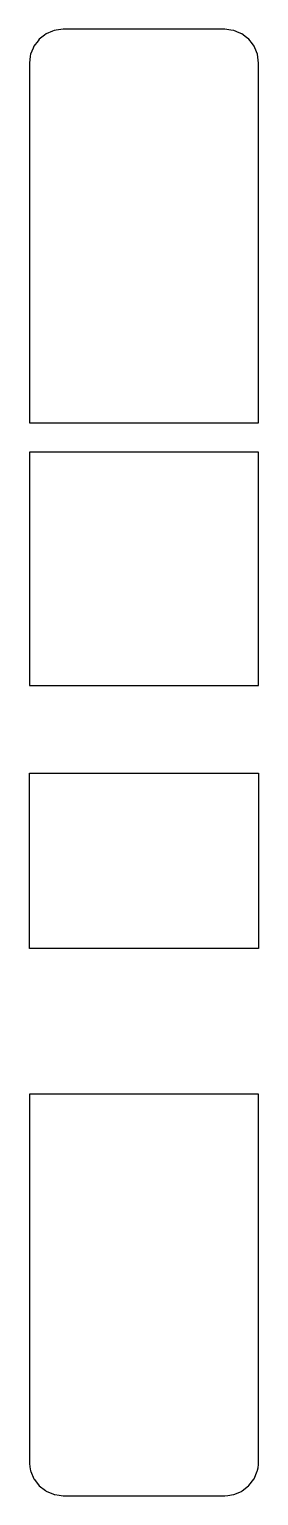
# Model space of a CAD drawing. Header units: metres. Extents: x 2.4 to 16, y -16 to 71.
import ezdxf

# ---------------------------------------------------------------- set-up
doc = ezdxf.new("R2010")
doc.units = ezdxf.units.M

msp = doc.modelspace()

# ---------------------------------------------------------------- linework, layer by layer
for p, q in [((3.307, 70.661), (2.986, 70.414)), ((3.4, 70.732), (3.307, 70.661)), ((3.774, 70.887), (3.4, 70.732)), ((3.882, 70.932), (3.774, 70.887)), ((3.999, 70.947), (3.882, 70.932)), ((4.4, 71), (3.999, 70.947)), ((9.665, 71), (4.4, 71)), ((13.388, 71), (9.665, 71)), ((14, 71), (13.388, 71)), ((14.352, 70.954), (14, 71)), ((14.518, 70.932), (14.352, 70.954)), ((14.845, 70.796), (14.518, 70.932)), ((15, 70.732), (14.845, 70.796)), ((15.281, 70.516), (15, 70.732)), ((15.414, 70.414), (15.281, 70.516)), ((2.623, 69.892), (2.468, 69.518)), ((2.668, 70), (2.623, 69.892)), ((2.914, 70.321), (2.668, 70)), ((2.986, 70.414), (2.914, 70.321)), ((15.63, 70.133), (15.414, 70.414)), ((15.732, 70), (15.63, 70.133)), ((15.868, 69.672), (15.732, 70)), ((15.932, 69.518), (15.868, 69.672)), ((2.453, 69.401), (2.4, 69)), ((2.4, 69), (2.4, 65.181)), ((2.468, 69.518), (2.453, 69.401)), ((15.954, 69.352), (15.932, 69.518)), ((16, 69), (15.954, 69.352)), ((16, 65.415), (16, 69)), ((16, 64.817), (16, 65.415)), ((2.4, 65.181), (2.4, 64.856)), ((2.4, 64.856), (2.4, 64.491)), ((2.4, 64.491), (2.4, 64.118)), ((16, 64.177), (16, 64.817)), ((2.4, 64.118), (2.4, 52.835)), ((16, 63.554), (16, 64.177)), ((16, 53.478), (16, 63.554)), ((16, 53.184), (16, 53.478)), ((16, 52.838), (16, 53.184)), ((2.4, 52.835), (2.4, 52.703)), ((2.4, 52.703), (2.4, 52.541)), ((2.4, 52.541), (2.4, 52.369)), ((2.4, 52.369), (2.4, 52.207)), ((2.4, 52.207), (2.4, 52.071)), ((16, 47.655), (16, 52.838)), ((2.4, 52.071), (2.4, 50.769)), ((2.4, 50.769), (2.4, 47.655)), ((2.4, 47.655), (5.132, 47.655)), ((5.132, 47.655), (16, 47.655)), ((16, 47.655), (16, 47.655)), ((13.268, 45.915), (2.4, 45.915)), ((2.4, 45.915), (2.4, 42.14)), ((16, 45.915), (13.268, 45.915)), ((16, 38.994), (16, 45.915)), ((2.4, 42.14), (2.4, 38.994)), ((2.4, 38.994), (2.4, 37.606)), ((16, 35.522), (16, 38.994)), ((16, 38.994), (16, 38.994)), ((2.4, 37.606), (2.4, 35.522)), ((2.4, 35.522), (2.4, 33.602)), ((16, 32.066), (16, 35.522)), ((2.4, 33.602), (2.4, 32.066)), ((2.4, 32.066), (10.572, 32.066)), ((10.572, 32.066), (16, 32.066)), ((2.4, 24.977), (2.4, 26.862)), ((2.4, 26.862), (7.828, 26.862)), ((7.828, 26.862), (16, 26.862)), ((16, 26.862), (16, 23.406)), ((16, 26.862), (16, 26.862)), ((2.4, 23.406), (2.4, 24.977)), ((2.4, 20.631), (2.4, 23.406)), ((16, 23.406), (16, 16.493)), ((2.4, 16.478), (2.4, 20.631)), ((2.4, 16.474), (2.4, 16.478)), ((2.4, 16.47), (2.4, 16.474)), ((2.412, 16.47), (2.4, 16.47)), ((16, 16.47), (2.412, 16.47)), ((16, 16.493), (16, 16.478)), ((16, 16.478), (16, 16.47)), ((15.988, 7.817), (2.4, 7.817)), ((2.4, 7.817), (2.4, 7.814)), ((2.4, 7.814), (2.4, 7.813)), ((2.4, 7.813), (2.4, 7.813)), ((2.4, 7.813), (2.4, 0.489)), ((16, 7.817), (15.988, 7.817)), ((16, 7.813), (16, 7.817)), ((16, 7.808), (16, 7.813)), ((16, 7.813), (16, 7.813)), ((16, -5.399), (16, 7.808)), ((2.4, 0.489), (2.4, 0.048)), ((2.4, 0.048), (2.4, -0.359)), ((2.4, -0.359), (2.4, -0.695)), ((2.4, -0.695), (2.4, -5.774)), ((2.4, -5.774), (2.4, -6.261)), ((16, -6.155), (16, -5.399)), ((2.4, -6.261), (2.4, -6.396)), ((2.4, -6.396), (2.4, -13.973)), ((16, -6.981), (16, -6.155)), ((16, -7.811), (16, -6.981)), ((16, -7.868), (16, -7.811)), ((16, -7.922), (16, -7.868)), ((16, -8.706), (16, -7.922)), ((16, -8.762), (16, -8.706)), ((16, -9.452), (16, -8.762)), ((16, -10.019), (16, -9.452)), ((16, -14), (16, -10.019)), ((2.4, -13.973), (2.4, -14)), ((2.4, -14), (2.405, -14.088)), ((2.405, -14.088), (2.438, -14.288)), ((2.438, -14.288), (2.468, -14.518)), ((2.468, -14.518), (2.49, -14.571)), ((2.49, -14.571), (2.668, -15)), ((15.737, -14.992), (15.92, -14.548)), ((15.92, -14.548), (15.933, -14.514)), ((15.933, -14.514), (15.936, -14.494)), ((15.936, -14.494), (15.964, -14.351)), ((15.964, -14.351), (15.991, -14.141)), ((15.991, -14.141), (16, -14)), ((2.668, -15), (2.703, -15.046)), ((2.703, -15.046), (2.986, -15.414)), ((2.986, -15.414), (3.355, -15.697)), ((15.022, -15.716), (15.405, -15.422)), ((15.405, -15.422), (15.426, -15.401)), ((15.426, -15.401), (15.719, -15.02)), ((15.719, -15.02), (15.737, -14.992)), ((3.355, -15.697), (3.401, -15.733)), ((3.401, -15.733), (3.829, -15.91)), ((3.829, -15.91), (3.882, -15.932)), ((3.882, -15.932), (3.915, -15.936)), ((3.915, -15.936), (4.166, -15.977)), ((4.166, -15.977), (4.4, -16)), ((4.4, -16), (9.521, -16)), ((9.521, -16), (14, -16)), ((14, -16), (14.18, -15.985)), ((14.18, -15.985), (14.505, -15.935)), ((14.505, -15.935), (14.528, -15.928)), ((14.528, -15.928), (14.975, -15.744)), ((14.975, -15.744), (14.999, -15.733)), ((14.999, -15.733), (15.022, -15.716))]:
    msp.add_line(p, q)

doc.saveas('drawing.dxf')
